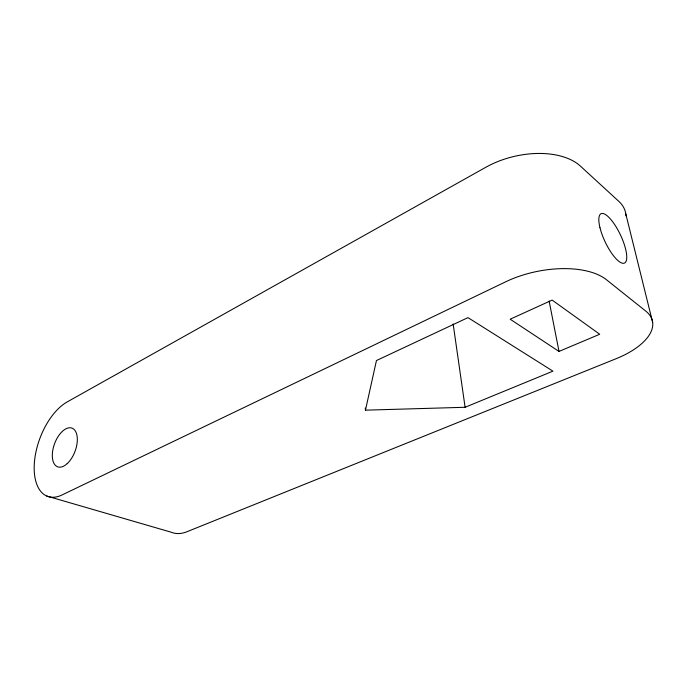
<?xml version="1.0" encoding="UTF-8"?>
<svg xmlns="http://www.w3.org/2000/svg" width="687" height="687" viewBox="0 0 687 687"><rect width="100%" height="100%" fill="white"/><g stroke="black" fill="none" stroke-linecap="round" stroke-linejoin="round"><path stroke-width="1.03" d="M365.458 410.165L376.45 360.546L467.984 317.626L552.941 371.16L465.099 407.279L365.458 410.165L365.261 408.035M559.003 351.426L599.717 334.251L552.15 300.09L510.166 319.206L559.003 351.426L549.128 301.018M46.776 496.057L171.149 532.193A46.699 28.863 -70.7 0 0 186.898 531.755L615.827 358.829A68.511 31.576 -11.7 0 0 645.737 311.074L606.432 279.721A71.637 35.32 -11.4 0 0 505.795 281.747L62.07 494.949A51.611 27.343 -69.6 0 1 34.281 464.232A51.611 27.343 -69.6 0 1 67.206 401.912L485.795 167.285A67.481 39.253 -13.5 0 1 580.472 166.151L618.798 201.334A64.715 35.303 -13.8 0 1 625.986 215.855M625.814 213.975L652.65 322.366M453.145 323.955L465.099 407.279M599.983 227.732A27.317 8.407 64.6 0 0 624.036 263.233A27.317 8.407 64.6 0 0 614.393 224.194A27.317 8.407 64.6 0 0 599.983 227.732M67.24 463.596A20.636 10.923 -69.6 0 0 74.256 429.598A20.636 10.923 -69.6 0 0 52.976 449.221A20.636 10.923 -69.6 0 0 67.24 463.596"/></g></svg>
